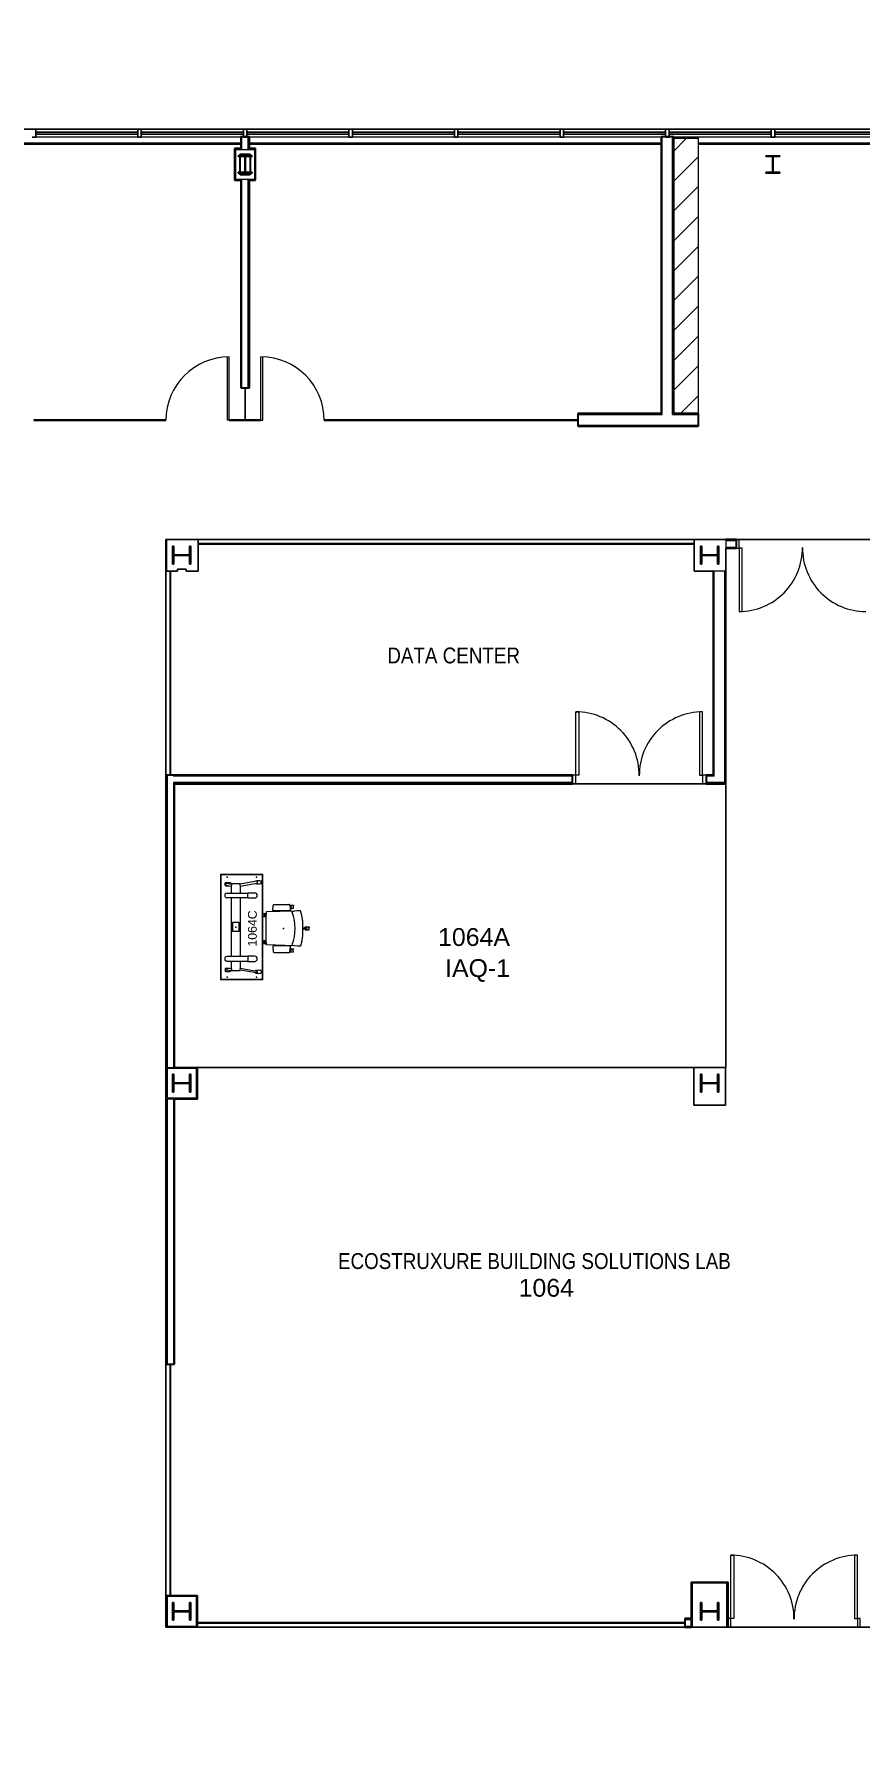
# Model space of a CAD drawing. Header units: millimetres. Extents: x -15988 to 119026, y 0 to 105082.
# Drawn here: x 55424 to 67349, y 25093 to 49610 of the extents above; entities that cross this region are included whole.
import ezdxf
from ezdxf.enums import TextEntityAlignment as Align

# ---------------------------------------------------------------- set-up
doc = ezdxf.new("R2010")
doc.units = ezdxf.units.MM
doc.header["$LTSCALE"] = 25
doc.header["$MEASUREMENT"] = 0
doc.layers.add('PLANON_CONSTRUCTION', color=8, linetype='CONTINUOUS', lineweight=18)
doc.layers.add('PLANON_ROOM_NAME', color=8, linetype='CONTINUOUS', lineweight=18)
for name, color, linetype in [('PLANON_FLEXIBLE_WORKSPACES', 3, 'CONTINUOUS'), ('PLANON_FLOOR_POLYLINE', 5, 'CONTINUOUS'), ('PLANON_IAQ_SENSOR_NUMBERS', 7, 'CONTINUOUS'), ('PLANON_SPACE_NUMBERS', 7, 'CONTINUOUS'), ('PLANON_SPACE_POLYLINES', 251, 'CONTINUOUS'), ('PLANON_WORKPLACE_ID', 7, 'CONTINUOUS')]:
    doc.layers.add(name, color=color, linetype=linetype)
doc.styles.add('Arial Unicode MS', font='', dxfattribs={"width": 0.85, "height": 228.6})
doc.styles.add('CADM-LOCN-STYLE', font='arial.ttf')
doc.styles.get('Arial Unicode MS').set_extended_font_data('Arial Unicode MS')

msp = doc.modelspace()

# ---------------------------------------------------------------- linework, layer by layer
at = {"layer": 'PLANON_CONSTRUCTION', "lineweight": 25, "extrusion": (0, 0, -1)}
for p, q in [((55449, 48236), (55399, 48236)), ((55399, 48122), (55449, 48122)), ((55449, 48122), (55449, 48236)), ((56973, 48236), (56923, 48236)), ((56923, 48236), (56923, 48122)), ((56923, 48122), (56973, 48122)), ((56973, 48122), (56973, 48236)), ((58497, 48236), (58447, 48236)), ((58447, 48236), (58447, 48122)), ((58447, 48122), (58497, 48122)), ((58497, 48122), (58497, 48236)), ((60021, 48236), (59971, 48236)), ((59971, 48236), (59971, 48122)), ((59971, 48122), (60021, 48122)), ((60021, 48122), (60021, 48236)), ((61545, 48236), (61495, 48236)), ((61495, 48236), (61495, 48122)), ((61495, 48122), (61545, 48122)), ((61545, 48122), (61545, 48236)), ((63069, 48236), (63019, 48236)), ((63019, 48236), (63019, 48122)), ((63019, 48122), (63069, 48122)), ((63069, 48122), (63069, 48236)), ((64593, 48236), (64543, 48236)), ((64543, 48236), (64543, 48122)), ((64543, 48122), (64593, 48122)), ((64593, 48122), (64593, 48236)), ((66117, 48236), (66067, 48236)), ((66067, 48236), (66067, 48122)), ((66067, 48122), (66117, 48122)), ((66117, 48122), (66117, 48236))]:
    msp.add_line(p, q, dxfattribs=at)
at = {"layer": 'PLANON_CONSTRUCTION'}
for p, q in [((55449, 48236), (56923, 48236)), ((56923, 48122), (55449, 48122)), ((56973, 48236), (58447, 48236)), ((58410, 48122), (56973, 48122)), ((58426, 47941), (58426, 48125)), ((58497, 48236), (59971, 48236)), ((58518, 47941), (58518, 48125)), ((59971, 48122), (58534, 48122)), ((60021, 48236), (61495, 48236)), ((61495, 48122), (60021, 48122)), ((61545, 48236), (63019, 48236)), ((63019, 48122), (61545, 48122)), ((63069, 48236), (64543, 48236)), ((64476, 48122), (63069, 48122)), ((64492, 44120), (64492, 48125)), ((64593, 48236), (66067, 48236)), ((64644, 44120), (64644, 48125)), ((66067, 48122), (64660, 48122)), ((66117, 48236), (67591, 48236)), ((67591, 48122), (66117, 48122)), ((58410, 48033), (53962, 48033)), ((58410, 48017), (53962, 48017)), ((58609, 47941), (58335, 47941)), ((58335, 47941), (58335, 47516)), ((64476, 48033), (58534, 48033)), ((64476, 48017), (58534, 48017)), ((58609, 47941), (58609, 47516)), ((72290, 48033), (65016, 48033)), ((72290, 48017), (65016, 48017)), ((58335, 47516), (58609, 47516)), ((58426, 44506), (58426, 47516)), ((58518, 44506), (58518, 47516)), ((58218, 44037), (58218, 44952)), ((58243, 44037), (58243, 44952)), ((58701, 44037), (58701, 44952)), ((58726, 44037), (58726, 44952)), ((58478, 44506), (58466, 44506)), ((58466, 44506), (58466, 44048)), ((58478, 44048), (58478, 44506)), ((57329, 44044), (55424, 44044)), ((55424, 44044), (55424, 44031)), ((55424, 44031), (57329, 44031)), ((57329, 44031), (57329, 44044)), ((58243, 44037), (58218, 44037)), ((58701, 44044), (58243, 44044)), ((58243, 44044), (58243, 44031)), ((58243, 44031), (58701, 44031)), ((58466, 44048), (58478, 44048)), ((58701, 44031), (58701, 44044)), ((58701, 44037), (58726, 44037)), ((60225, 44044), (59615, 44044)), ((59615, 44044), (59615, 44031)), ((59615, 44031), (60225, 44031)), ((60682, 44044), (60225, 44044)), ((60225, 44044), (60225, 44031)), ((60225, 44031), (60225, 44044)), ((60225, 44031), (60682, 44031)), ((60682, 44031), (60682, 44044)), ((61596, 44044), (60682, 44044)), ((60682, 44044), (60682, 44031)), ((60682, 44031), (61596, 44031)), ((61596, 44031), (61596, 44044)), ((62815, 44044), (61596, 44044)), ((61596, 44044), (61596, 44031)), ((61596, 44031), (62815, 44031)), ((62815, 44031), (62815, 44044)), ((63273, 44044), (62815, 44044)), ((62815, 44044), (62815, 44031)), ((62815, 44031), (63273, 44031)), ((63273, 44120), (64492, 44120)), ((63273, 44031), (63273, 44044)), ((63273, 43967), (65016, 43967)), ((64644, 44120), (65016, 44120)), ((58549, 42260), (57793, 42260)), ((57793, 42260), (57793, 42247)), ((57793, 42247), (58549, 42247)), ((59006, 42260), (58549, 42260)), ((58549, 42260), (58549, 42247)), ((58549, 42247), (58549, 42260)), ((58549, 42247), (59006, 42247)), ((59006, 42247), (59006, 42260)), ((59921, 42260), (59006, 42260)), ((59006, 42260), (59006, 42247)), ((59006, 42247), (59921, 42247)), ((59921, 42247), (59921, 42260)), ((60530, 42260), (59921, 42260)), ((59921, 42260), (59921, 42247)), ((59921, 42247), (60530, 42247)), ((60530, 42247), (60530, 42260)), ((61445, 42260), (60530, 42260)), ((60530, 42260), (60530, 42247)), ((60530, 42247), (61445, 42247)), ((61445, 42247), (61445, 42260)), ((61902, 42260), (61445, 42260)), ((61445, 42260), (61445, 42247)), ((61445, 42247), (61902, 42247)), ((61902, 42247), (61902, 42260)), ((62816, 42260), (61902, 42260)), ((61902, 42260), (61902, 42247)), ((61902, 42247), (62816, 42247)), ((62816, 42247), (62816, 42260)), ((64036, 42260), (62816, 42260)), ((62816, 42260), (62816, 42247)), ((62816, 42247), (64036, 42247)), ((64036, 42247), (64036, 42260)), ((64493, 42260), (64036, 42260)), ((64036, 42260), (64036, 42247)), ((64036, 42247), (64493, 42247)), ((64493, 42247), (64493, 42260)), ((64956, 42260), (64493, 42260)), ((64493, 42260), (64493, 42247)), ((64493, 42247), (64956, 42247)), ((64956, 42247), (64956, 42260)), ((65413, 42315), (65413, 42191)), ((65413, 42299), (65566, 42299)), ((65413, 42207), (65566, 42207)), ((65604, 42315), (65566, 42315)), ((65566, 42315), (65566, 42191)), ((65566, 42191), (65604, 42191)), ((65604, 42191), (65604, 42315)), ((65648, 42191), (65604, 42191)), ((65604, 42191), (65604, 41277)), ((65648, 41277), (65648, 42191)), ((57386, 41858), (57386, 41353)), ((57398, 41858), (57386, 41858)), ((57398, 41353), (57398, 41858)), ((65413, 41858), (65229, 41858)), ((65245, 38899), (65245, 41858)), ((65397, 38807), (65397, 41858)), ((57386, 41353), (57386, 40896)), ((57398, 41353), (57386, 41353)), ((57386, 41353), (57398, 41353)), ((57398, 40896), (57398, 41353)), ((65604, 41277), (65648, 41277)), ((57386, 40896), (57386, 40286)), ((57398, 40896), (57386, 40896)), ((57386, 40896), (57398, 40896)), ((57398, 40286), (57398, 40896)), ((57386, 40286), (57386, 39372)), ((57398, 40286), (57386, 40286)), ((57386, 40286), (57398, 40286)), ((57398, 39372), (57398, 40286)), ((63248, 39829), (63292, 39829)), ((63248, 38915), (63248, 39829)), ((63292, 39829), (63292, 38915)), ((65032, 39829), (65032, 38915)), ((65077, 39829), (65032, 39829)), ((65077, 38915), (65077, 39829)), ((57386, 39372), (57386, 38915)), ((57398, 39372), (57386, 39372)), ((57386, 39372), (57398, 39372)), ((57398, 38915), (57398, 39372)), ((57346, 38915), (57346, 34698)), ((57386, 38915), (57398, 38915)), ((57438, 38915), (57438, 38899)), ((63197, 38899), (57438, 38899)), ((63197, 38807), (57438, 38807)), ((57438, 38807), (57438, 34698)), ((63248, 38915), (63197, 38915)), ((63197, 38915), (63197, 38791)), ((63197, 38791), (63248, 38791)), ((63292, 38915), (63248, 38915)), ((63248, 38791), (63248, 38915)), ((65032, 38915), (65077, 38915)), ((65127, 38915), (65077, 38915)), ((65077, 38915), (65077, 38791)), ((65077, 38791), (65127, 38791)), ((65127, 38791), (65127, 38915)), ((65245, 38899), (65127, 38899)), ((65397, 38807), (65127, 38807)), ((58725, 37480), (58123, 37480)), ((58123, 37480), (58123, 35965)), ((58185, 37321), (58185, 37359)), ((58199, 37328), (58273, 37315)), ((58204, 37355), (58274, 37343)), ((58265, 37359), (58265, 37344)), ((58275, 37349), (58271, 37292)), ((58271, 37292), (58271, 37275)), ((58271, 37292), (58271, 37213)), ((58401, 37349), (58275, 37349)), ((58404, 37292), (58401, 37349)), ((58636, 37384), (58402, 37343)), ((58403, 37315), (58640, 37357)), ((58404, 37213), (58404, 37292)), ((58404, 37275), (58404, 37292)), ((58622, 37381), (58622, 37388)), ((58622, 37349), (58622, 37353)), ((58702, 37349), (58702, 37388)), ((58719, 37383), (58702, 37383)), ((58702, 37354), (58719, 37354)), ((58719, 37354), (58719, 37383)), ((58725, 35965), (58725, 37480)), ((58214, 37213), (58208, 37213)), ((58214, 37146), (58208, 37146)), ((58214, 37213), (58512, 37213)), ((58512, 37146), (58214, 37146)), ((58271, 37146), (58271, 36299)), ((58404, 36299), (58404, 37146)), ((58511, 37208), (58513, 37217)), ((58511, 37151), (58511, 37208)), ((58513, 37142), (58511, 37151)), ((58513, 37217), (58611, 37217)), ((58611, 37142), (58513, 37142)), ((58871, 36969), (58877, 37037)), ((58889, 37050), (59108, 37050)), ((59118, 37041), (59125, 36966)), ((59119, 37039, 0), (59169, 37039, 0)), ((59170, 37028, 0), (59165, 37028, 0)), ((59165, 37028, 0), (59165, 37006, 0)), ((59169, 37039, 0), (59171, 37037, 0)), ((59171, 37028, 0), (59170, 37028, 0)), ((59171, 37037, 0), (59171, 37028, 0)), ((58288, 36789), (58288, 36659)), ((58388, 36789), (58288, 36789)), ((58388, 36659), (58388, 36789)), ((58741, 36917, 0), (58743, 36919, 0)), ((58741, 36908, 0), (58741, 36917, 0)), ((58741, 36908, 0), (58742, 36908, 0)), ((58741, 36886, 0), (58741, 36877, 0)), ((58741, 36886, 0), (58742, 36886, 0)), ((58741, 36877, 0), (58743, 36875, 0)), ((58742, 36908, 0), (58747, 36908, 0)), ((58742, 36886, 0), (58747, 36886, 0)), ((58743, 36919, 0), (58774, 36919, 0)), ((58743, 36875, 0), (58768, 36875, 0)), ((58747, 36908, 0), (58747, 36902, 0)), ((58747, 36892, 0), (58747, 36886, 0)), ((58772, 36873), (58771, 36873)), ((59174, 36954), (58781, 36941)), ((59114, 36955), (58882, 36955)), ((59054, 36950), (59053, 36955)), ((59132, 36953), (59124, 36977)), ((59129, 36990), (59125, 36974)), ((59131, 36996, 0), (59169, 36996, 0)), ((59223, 36959), (59162, 36948)), ((59170, 37006, 0), (59165, 37006, 0)), ((59169, 36996, 0), (59171, 36998, 0)), ((59171, 37006, 0), (59170, 37006, 0)), ((59171, 36998, 0), (59171, 37006, 0)), ((59187, 36953), (59174, 36954)), ((59272, 36957), (59223, 36959)), ((59274, 36956), (59272, 36957)), ((59293, 36890), (59274, 36956)), ((58388, 36659), (58288, 36659)), ((58772, 36533), (58771, 36532)), ((59307, 36714), (59330, 36714)), ((59330, 36692), (59307, 36691)), ((59339, 36722), (59341, 36724)), ((59339, 36714), (59339, 36722)), ((59339, 36692), (59339, 36683)), ((59339, 36683), (59341, 36681)), ((59341, 36724), (59398, 36724)), ((59341, 36681), (59398, 36681)), ((59399, 36713), (59393, 36713)), ((59393, 36713), (59393, 36692)), ((59399, 36692), (59393, 36692)), ((59398, 36724), (59399, 36722)), ((59398, 36681), (59399, 36683)), ((59399, 36722), (59399, 36714)), ((59399, 36714), (59399, 36713)), ((59399, 36683), (59399, 36692)), ((59399, 36692), (59399, 36692)), ((58214, 36299), (58208, 36298)), ((58512, 36299), (58214, 36299)), ((58513, 36303), (58511, 36294)), ((58511, 36294), (58511, 36237)), ((58611, 36303), (58513, 36303)), ((58741, 36528, 0), (58743, 36530, 0)), ((58741, 36520, 0), (58741, 36528, 0)), ((58741, 36520, 0), (58742, 36519, 0)), ((58741, 36497, 0), (58742, 36498, 0)), ((58741, 36497, 0), (58741, 36489, 0)), ((58741, 36489, 0), (58743, 36487, 0)), ((58742, 36519, 0), (58747, 36519, 0)), ((58742, 36498, 0), (58747, 36498, 0)), ((58743, 36530, 0), (58768, 36530, 0)), ((58743, 36487, 0), (58774, 36487, 0)), ((58747, 36514, 0), (58747, 36519, 0)), ((58747, 36498, 0), (58747, 36503, 0)), ((59174, 36451), (58781, 36465)), ((58871, 36436), (58877, 36368)), ((59114, 36451), (58882, 36451)), ((58889, 36356), (59108, 36355)), ((59054, 36455), (59053, 36451)), ((59118, 36365), (59125, 36440)), ((59119, 36367, 0), (59169, 36367, 0)), ((59132, 36453), (59124, 36428)), ((59129, 36416), (59125, 36431)), ((59131, 36410, 0), (59169, 36410, 0)), ((59223, 36447), (59162, 36457)), ((59170, 36399, 0), (59165, 36399, 0)), ((59165, 36378, 0), (59165, 36399, 0)), ((59170, 36378, 0), (59165, 36378, 0)), ((59169, 36410, 0), (59171, 36408, 0)), ((59169, 36367, 0), (59171, 36369, 0)), ((59171, 36400, 0), (59170, 36399, 0)), ((59171, 36377, 0), (59170, 36378, 0)), ((59171, 36408, 0), (59171, 36400, 0)), ((59171, 36369, 0), (59171, 36377, 0)), ((59187, 36453), (59174, 36451)), ((59272, 36448), (59223, 36447)), ((59274, 36450), (59272, 36448)), ((59293, 36515), (59274, 36450)), ((58185, 36124), (58185, 36085)), ((58199, 36117), (58273, 36130)), ((58204, 36090), (58274, 36102)), ((58214, 36231), (58208, 36232)), ((58214, 36231), (58512, 36231)), ((58265, 36085), (58265, 36101)), ((58271, 36231), (58271, 36169)), ((58271, 36169), (58271, 36152)), ((58271, 36152), (58275, 36096)), ((58275, 36096), (58401, 36096)), ((58401, 36096), (58404, 36152)), ((58636, 36061), (58402, 36102)), ((58403, 36130), (58640, 36089)), ((58404, 36169), (58404, 36231)), ((58404, 36152), (58404, 36169)), ((58511, 36237), (58513, 36228)), ((58513, 36228), (58611, 36228)), ((58622, 36096), (58622, 36092)), ((58622, 36064), (58622, 36058)), ((58702, 36096), (58702, 36058)), ((58702, 36091), (58719, 36091)), ((58719, 36063), (58702, 36063)), ((58719, 36091), (58719, 36063)), ((58123, 35965), (58725, 35965)), ((57345, 34682), (57345, 34257)), ((57770, 34682), (57345, 34682)), ((57346, 34698), (57438, 34698)), ((57770, 34257), (57770, 34682)), ((57345, 34257), (57770, 34257)), ((57438, 34241), (57346, 34241)), ((57346, 34241), (57346, 30418)), ((57438, 34241), (57438, 30418)), ((57386, 30418), (57386, 29666)), ((57398, 30418), (57386, 30418)), ((57398, 29666), (57398, 30418)), ((57386, 29666), (57386, 28752)), ((57398, 29666), (57386, 29666)), ((57386, 29666), (57398, 29666)), ((57398, 28752), (57398, 29666)), ((57386, 28752), (57386, 28142)), ((57398, 28752), (57386, 28752)), ((57386, 28752), (57398, 28752)), ((57398, 28142), (57398, 28752)), ((57386, 28142), (57386, 27685)), ((57398, 28142), (57386, 28142)), ((57386, 28142), (57398, 28142)), ((57398, 27685), (57398, 28142)), ((57386, 27685), (57386, 27078)), ((57398, 27685), (57386, 27685)), ((57386, 27685), (57398, 27685)), ((57398, 27078), (57398, 27685)), ((65482, 27659), (65527, 27659)), ((65482, 26745), (65482, 27659)), ((65527, 27659), (65527, 26745)), ((67267, 27659), (67267, 26745)), ((67311, 27659), (67267, 27659)), ((67311, 26745), (67311, 27659)), ((64927, 27253), (64927, 26621)), ((65428, 27253), (64927, 27253)), ((65428, 26621), (65428, 27253)), ((57345, 27062), (57345, 26637)), ((57770, 27062), (57345, 27062)), ((57386, 27078), (57398, 27078)), ((57770, 26637), (57770, 27062)), ((64822, 26729), (64911, 26729)), ((64911, 26637), (64911, 26729)), ((65482, 26745), (65444, 26745)), ((65444, 26745), (65444, 26621)), ((65527, 26745), (65482, 26745)), ((65482, 26621), (65482, 26745)), ((67267, 26745), (67311, 26745)), ((67349, 26745), (67311, 26745)), ((67311, 26745), (67311, 26621)), ((67349, 26621), (67349, 26745)), ((57345, 26637), (57770, 26637)), ((58708, 26689), (57786, 26689)), ((57786, 26689), (57786, 26677)), ((57786, 26677), (58708, 26677)), ((59165, 26689), (58708, 26689)), ((58708, 26689), (58708, 26677)), ((58708, 26677), (58708, 26689)), ((58708, 26677), (59165, 26677)), ((59774, 26689), (59165, 26689)), ((59165, 26689), (59165, 26677)), ((59165, 26677), (59165, 26689)), ((59165, 26677), (59774, 26677)), ((60384, 26689), (59774, 26689)), ((59774, 26689), (59774, 26677)), ((59774, 26677), (59774, 26689)), ((59774, 26677), (60384, 26677)), ((61298, 26689), (60384, 26689)), ((60384, 26689), (60384, 26677)), ((60384, 26677), (60384, 26689)), ((60384, 26677), (61298, 26677)), ((61756, 26689), (61298, 26689)), ((61298, 26689), (61298, 26677)), ((61298, 26677), (61298, 26689)), ((61298, 26677), (61756, 26677)), ((62213, 26689), (61756, 26689)), ((61756, 26689), (61756, 26677)), ((61756, 26677), (61756, 26689)), ((61756, 26677), (62213, 26677)), ((62822, 26689), (62213, 26689)), ((62213, 26689), (62213, 26677)), ((62213, 26677), (62213, 26689)), ((62213, 26677), (62822, 26677)), ((63737, 26689), (62822, 26689)), ((62822, 26689), (62822, 26677)), ((62822, 26677), (62822, 26689)), ((62822, 26677), (63737, 26677)), ((64194, 26689), (63737, 26689)), ((63737, 26689), (63737, 26677)), ((63737, 26677), (63737, 26689)), ((63737, 26677), (64194, 26677)), ((64194, 26677), (64194, 26689)), ((64822, 26689), (64194, 26689)), ((64194, 26689), (64194, 26677)), ((64194, 26677), (64822, 26677)), ((64822, 26677), (64822, 26689)), ((64822, 26637), (64911, 26637)), ((65444, 26621), (65482, 26621)), ((67311, 26621), (67349, 26621))]:
    msp.add_line(p, q, dxfattribs=at)
at = {"layer": 'PLANON_CONSTRUCTION', "lineweight": 25}
for p, q in [((56923, 48192), (55449, 48192)), ((55449, 48192), (55449, 48166)), ((55449, 48166), (56923, 48166)), ((56923, 48166), (56923, 48192)), ((58447, 48192), (56973, 48192)), ((56973, 48192), (56973, 48166)), ((56973, 48166), (58447, 48166)), ((58447, 48166), (58447, 48192)), ((59971, 48192), (58497, 48192)), ((58497, 48192), (58497, 48166)), ((58497, 48166), (59971, 48166)), ((59971, 48166), (59971, 48192)), ((61495, 48192), (60021, 48192)), ((60021, 48192), (60021, 48166)), ((60021, 48166), (61495, 48166)), ((61495, 48166), (61495, 48192)), ((63019, 48192), (61545, 48192)), ((61545, 48192), (61545, 48166)), ((61545, 48166), (63019, 48166)), ((63019, 48166), (63019, 48192)), ((64543, 48192), (63069, 48192)), ((63069, 48192), (63069, 48166)), ((63069, 48166), (64543, 48166)), ((64543, 48166), (64543, 48192)), ((66067, 48192), (64593, 48192)), ((64593, 48192), (64593, 48166)), ((64593, 48166), (66067, 48166)), ((66067, 48166), (66067, 48192)), ((67591, 48192), (66117, 48192)), ((66117, 48192), (66117, 48166)), ((66117, 48166), (67591, 48166)), ((58573, 47854), (58371, 47854)), ((58371, 47854), (58371, 47841)), ((58371, 47841), (58468, 47841)), ((58468, 47841), (58468, 47616)), ((58476, 47616), (58476, 47841)), ((58476, 47841), (58573, 47841)), ((58573, 47841), (58573, 47854)), ((66193, 47854), (65991, 47854)), ((65991, 47854), (65991, 47841)), ((65991, 47841), (66088, 47841)), ((66088, 47841), (66088, 47616)), ((66096, 47616), (66096, 47841)), ((66096, 47841), (66193, 47841)), ((66193, 47841), (66193, 47854)), ((58468, 47616), (58371, 47616)), ((58371, 47616), (58371, 47602)), ((58371, 47602), (58573, 47602)), ((58573, 47616), (58476, 47616)), ((58573, 47602), (58573, 47616)), ((66088, 47616), (65991, 47616)), ((65991, 47616), (65991, 47602)), ((65991, 47602), (66193, 47602)), ((66193, 47616), (66096, 47616)), ((66193, 47602), (66193, 47616)), ((57793, 42315), (57336, 42315)), ((57336, 42315), (57336, 41858)), ((57425, 42218), (57425, 41961)), ((57445, 42218), (57425, 42218)), ((57445, 42096), (57445, 42218)), ((57690, 42218), (57670, 42218)), ((57670, 42218), (57670, 42096)), ((57690, 41961), (57690, 42218)), ((57793, 41858), (57793, 42315)), ((65413, 42315), (64956, 42315)), ((64956, 42315), (64956, 41858)), ((65045, 42218), (65045, 41961)), ((65065, 42218), (65045, 42218)), ((65065, 42096), (65065, 42218)), ((65310, 42218), (65290, 42218)), ((65290, 42218), (65290, 42096)), ((65310, 41961), (65310, 42218)), ((65413, 41858), (65413, 42191)), ((57425, 41961), (57445, 41961)), ((57670, 42096), (57445, 42096)), ((57445, 41961), (57445, 42084)), ((57445, 42084), (57670, 42084)), ((57670, 42084), (57670, 41961)), ((57670, 41961), (57690, 41961)), ((65045, 41961), (65065, 41961)), ((65290, 42096), (65065, 42096)), ((65065, 41961), (65065, 42084)), ((65065, 42084), (65290, 42084)), ((65290, 42084), (65290, 41961)), ((65290, 41961), (65310, 41961)), ((57336, 41858), (57496, 41858)), ((57496, 41858), (57496, 41887)), ((57496, 41887), (57619, 41887)), ((57619, 41887), (57619, 41858)), ((57619, 41858), (57793, 41858)), ((64956, 41858), (65229, 41858)), ((57330, 34698), (57329, 34698)), ((57329, 34698), (57329, 34241)), ((57425, 34598), (57425, 34341)), ((57445, 34598), (57425, 34598)), ((57445, 34476), (57445, 34598)), ((57786, 34698), (57454, 34698)), ((57690, 34598), (57670, 34598)), ((57670, 34598), (57670, 34476)), ((57690, 34341), (57690, 34598)), ((57786, 34241), (57786, 34698)), ((65409, 34698), (64949, 34698)), ((64949, 34698), (64949, 34152)), ((65045, 34598), (65045, 34341)), ((65065, 34598), (65045, 34598)), ((65065, 34476), (65065, 34598)), ((65310, 34598), (65290, 34598)), ((65290, 34598), (65290, 34476)), ((65310, 34341), (65310, 34598)), ((65409, 34152), (65409, 34698)), ((57425, 34341), (57445, 34341)), ((57670, 34476), (57445, 34476)), ((57445, 34341), (57445, 34464)), ((57445, 34464), (57670, 34464)), ((57670, 34464), (57670, 34341)), ((57670, 34341), (57690, 34341)), ((65045, 34341), (65065, 34341)), ((65290, 34476), (65065, 34476)), ((65065, 34341), (65065, 34464)), ((65065, 34464), (65290, 34464)), ((65290, 34464), (65290, 34341)), ((65290, 34341), (65310, 34341)), ((57329, 34241), (57330, 34241)), ((57454, 34241), (57786, 34241)), ((64949, 34152), (65409, 34152)), ((65444, 27269), (64911, 27269)), ((64911, 27269), (64911, 26745)), ((65444, 26621), (65444, 27269)), ((57786, 27078), (57329, 27078)), ((57329, 27078), (57329, 26621)), ((57425, 26978), (57425, 26721)), ((57445, 26978), (57425, 26978)), ((57445, 26856), (57445, 26978)), ((57690, 26978), (57670, 26978)), ((57670, 26978), (57670, 26856)), ((57690, 26721), (57690, 26978)), ((57786, 26621), (57786, 27078)), ((65045, 26978), (65045, 26721)), ((65065, 26978), (65045, 26978)), ((65065, 26856), (65065, 26978)), ((65310, 26978), (65290, 26978)), ((65290, 26978), (65290, 26856)), ((65310, 26721), (65310, 26978)), ((57670, 26856), (57445, 26856)), ((57445, 26721), (57445, 26844)), ((57445, 26844), (57670, 26844)), ((57670, 26844), (57670, 26721)), ((65290, 26856), (65065, 26856)), ((65065, 26721), (65065, 26844)), ((65065, 26844), (65290, 26844)), ((65290, 26844), (65290, 26721)), ((57329, 26621), (57786, 26621)), ((57425, 26721), (57445, 26721)), ((57670, 26721), (57690, 26721)), ((64911, 26621), (65444, 26621)), ((65045, 26721), (65065, 26721)), ((65290, 26721), (65310, 26721))]:
    msp.add_line(p, q, dxfattribs=at)
at = {"layer": 'PLANON_CONSTRUCTION', "lineweight": 30}
for p, q in [((58410, 48125), (58410, 47957)), ((58534, 48125), (58410, 48125)), ((58534, 47957), (58534, 48125)), ((64476, 48125), (64476, 44136)), ((64660, 48125), (64476, 48125)), ((64660, 44136), (64660, 48125)), ((58410, 47957), (58320, 47957)), ((58320, 47957), (58320, 47500)), ((58399, 47878), (58545, 47878)), ((58399, 47854), (58399, 47878)), ((58399, 47616), (58399, 47841)), ((58624, 47957), (58534, 47957)), ((58545, 47878), (58545, 47854)), ((58545, 47841), (58545, 47616)), ((58624, 47500), (58624, 47957)), ((58399, 47579), (58399, 47602)), ((58545, 47579), (58399, 47579)), ((58545, 47602), (58545, 47579)), ((58320, 47500), (58410, 47500)), ((58410, 47500), (58410, 44506)), ((58534, 47500), (58624, 47500)), ((58534, 44506), (58534, 47500)), ((58410, 44506), (58534, 44506)), ((64476, 44136), (63273, 44136)), ((63273, 44136), (63273, 43952)), ((65016, 44136), (64660, 44136)), ((65016, 43952), (65016, 44136)), ((63273, 43952), (65016, 43952)), ((65566, 42315), (65413, 42315)), ((65413, 42191), (65566, 42191)), ((65566, 42191), (65566, 42315)), ((65229, 41858), (65229, 38915)), ((65413, 38791), (65413, 41858)), ((57454, 38915), (57330, 38915)), ((57330, 38915), (57330, 34698)), ((63197, 38915), (57454, 38915)), ((57454, 38915), (57454, 38915)), ((57454, 38791), (63197, 38791)), ((57454, 34698), (57454, 38791)), ((63197, 38791), (63197, 38915)), ((65229, 38915), (65127, 38915)), ((65127, 38915), (65127, 38791)), ((65127, 38791), (65413, 38791)), ((57330, 34241), (57330, 30418)), ((57454, 30418), (57454, 34241)), ((57330, 30418), (57454, 30418)), ((64911, 26745), (64822, 26745)), ((64822, 26745), (64822, 26621)), ((64822, 26621), (64911, 26621))]:
    msp.add_line(p, q, dxfattribs=at)
at = {"layer": 'PLANON_CONSTRUCTION', "lineweight": 9}
for p, q in [((65016, 48100), (64660, 48100)), ((64660, 47919), (64841, 48100)), ((65016, 44136), (65016, 48100)), ((64660, 47488), (65016, 47843)), ((64660, 47057), (65016, 47412)), ((64660, 46626), (65016, 46981)), ((64660, 46195), (65016, 46550)), ((64660, 45764), (65016, 46119)), ((64660, 45333), (65016, 45688)), ((64660, 44901), (65016, 45257)), ((64660, 44470), (65016, 44826)), ((64756, 44136), (65016, 44395))]:
    msp.add_line(p, q, dxfattribs=at)
for centre, start, end in [((58243, 44037), 90, 180), ((58701, 44037), 0, 90), ((65604, 42191), 270, 0.5), ((67432, 42191), 179.5, 270), ((63248, 38915), 359.5, 90), ((65077, 38915), 90, 180.5), ((65482, 26745), 359.5, 90), ((67311, 26745), 90, 180.5)]:
    msp.add_arc(centre, 914, start, end, dxfattribs=at)
at = {"layer": 'PLANON_CONSTRUCTION'}
for centre, radius, start, end in [((58225, 37065), 297, 82.2638, 97.7362), ((58225, 37615), 297, 262.2638, 274.597), ((58201, 37342), 13.8, 79.8714, 260.0965), ((58662, 37093), 297, 82.2638, 97.7362), ((58662, 37644), 297, 262.2638, 277.7362), ((58638, 37370), 13.9, 279.9906, 100.0222), ((58211, 37180), 33.4, 95.5711, 264.5424), ((58611, 37180), 37.4, 270.023, 89.977), ((58891, 37036), 14.1, 98.3965, 174.9436), ((59108, 37040), 10.4, 7.2335, 90.0213), ((59127, 37017), 11.4, 343.8113, 128.1222), ((58757, 36897), 11.4, 55.8113, 232.1887), ((58594, 36644), 290, 52.3653, 57.3921), ((58948, 37130), 290, 230.6075, 232.9002), ((65464, 36703), 6694, 178.0569, 181.9431), ((58787, 36929), 13, 118.6546, 178.6811), ((58882, 36967), 11.8, 167.2741, 269.9764), ((59114, 36966), 10.8, 271.8303, 0.6416), ((59408, 36908), 290, 158.6075, 163.6349), ((59164, 36936), 12.2, 95.4518, 177.6814), ((58550, 36703), 645, 338.7369, 21.2631), ((58106, 36706), 1201, 359.8351, 8.8106), ((58594, 36762), 290, 302.6079, 307.6347), ((58106, 36699), 1201, 351.1894, 0.1649), ((59338, 37004), 290, 268.3653, 273.3921), ((59338, 36402), 290, 86.6075, 91.6349), ((59355, 36703), 11.4, 271.8113, 88.1887), ((58211, 36265), 33.4, 95.4576, 264.4289), ((58611, 36265), 37.4, 270.023, 89.977), ((58757, 36509), 11.4, 127.8113, 304.1887), ((58948, 36275), 290, 127.0998, 129.3925), ((58787, 36476), 13, 181.3189, 241.3454), ((58882, 36439), 11.8, 90.0236, 192.7259), ((58891, 36369), 14.1, 185.0564, 261.6035), ((59108, 36366), 10.4, 269.9787, 352.7665), ((59114, 36440), 10.8, 359.3584, 88.1697), ((59127, 36389), 11.4, 231.8778, 16.1887), ((59408, 36498), 290, 196.3651, 201.3925), ((59164, 36469), 12.2, 182.3186, 264.5482), ((58225, 35830), 297, 85.403, 97.7362), ((58225, 36380), 297, 262.2638, 277.7362), ((58201, 36103), 13.8, 99.9035, 280.1286), ((58662, 35802), 297, 82.2638, 97.7362), ((58662, 36352), 297, 262.2638, 277.7362), ((58638, 36075), 13.9, 259.9778, 80.0094)]:
    msp.add_arc(centre, radius, start, end, dxfattribs=at)
for p in [(58123, 37480), (58211, 37443), (58637, 37443), (58725, 37480), (58338, 36722), (59025, 36703), (58123, 35965), (58211, 36001), (58637, 36001), (58725, 35965)]:
    msp.add_point(p, dxfattribs=at)
at = {"layer": 'PLANON_FLEXIBLE_WORKSPACES', "ltscale": 0.25}
msp.add_lwpolyline([(58123, 37480), (58725, 37480), (58725, 35965), (58123, 35965)], close=True, dxfattribs=at)
at = {"layer": 'PLANON_FLOOR_POLYLINE', "ltscale": 0.25}
msp.add_lwpolyline([(0, 0), (-15988, 33911, -0.112855), (49811, 48639), (49811, 48236), (72290, 48236), (72290, 105082), (111406, 105082), (111406, 58346), (96166, 58346), (96166, 42598), (119026, 42598), (119026, 3482), (49430, 3482), (49430, 11455, 0.075233), (20245, 7418, 0.047303)], format="xyb", close=True, dxfattribs=at)
at = {"layer": 'PLANON_SPACE_POLYLINES', "ltscale": 0.25}
for points in [[(57329, 26621), (57329, 42315), (77608, 42315), (77608, 26621)], [(65413, 38791), (57454, 38791), (57454, 34698), (65413, 34698)]]:
    msp.add_lwpolyline(points, close=True, dxfattribs=at)

# ---------------------------------------------------------------- texts
at = {"layer": 'PLANON_IAQ_SENSOR_NUMBERS', "style": 'CADM-LOCN-STYLE'}
msp.add_text('IAQ-1', height=257, dxfattribs=at).set_placement((61828, 36131), align=Align.MIDDLE_CENTER)
at = {"layer": 'PLANON_ROOM_NAME', "style": 'Arial Unicode MS', "width": 0.85}
for s, p in [('DATA CENTER', (60525, 40528)), ('ECOSTRUXURE BUILDING SOLUTIONS LAB', (59813, 31789))]:
    msp.add_text(s, height=228.6, dxfattribs=at).set_placement(p)
at = {"layer": 'PLANON_SPACE_NUMBERS', "style": 'CADM-LOCN-STYLE'}
for s, p in [('1064A', (61777, 36579)), ('1064', (62820, 31518))]:
    msp.add_text(s, height=257, dxfattribs=at).set_placement(p, align=Align.MIDDLE_CENTER)
at = {"layer": 'PLANON_WORKPLACE_ID', "style": 'CADM-LOCN-STYLE'}
msp.add_text('1064C', height=127, rotation=90, dxfattribs=at).set_placement((58577, 36703), align=Align.MIDDLE_CENTER)

doc.saveas('drawing.dxf')
